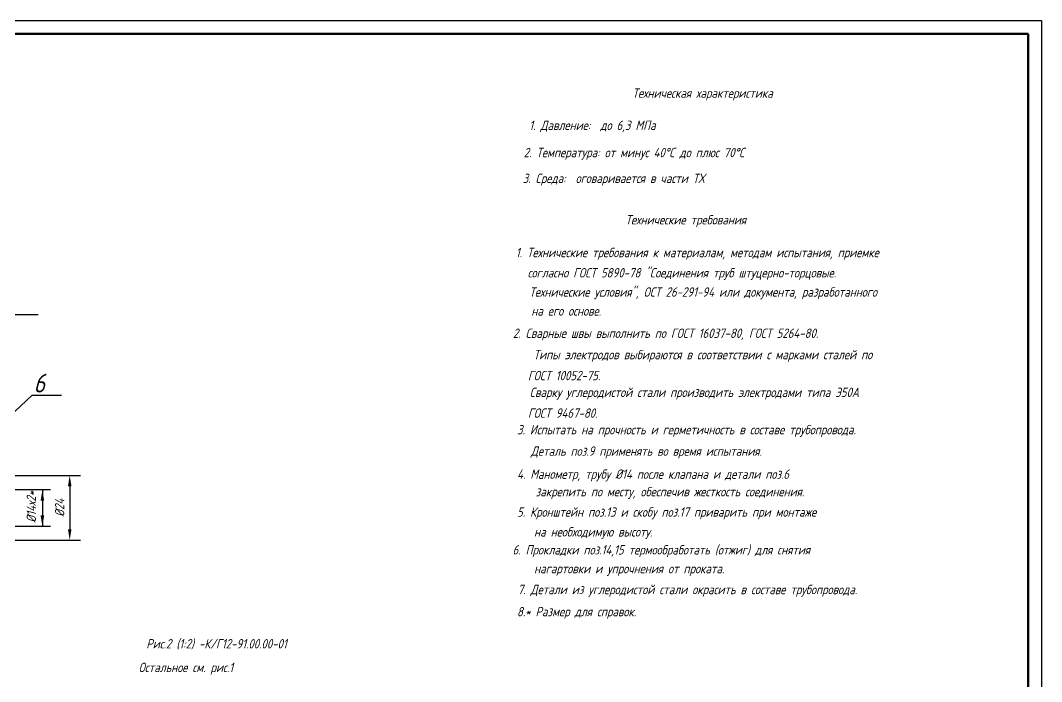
# Model space of a CAD drawing. Header units: inches. Extents: x 13568 to 14409, y 6060 to 6654.
# Drawn here: x 14029.2 to 14409.3, y 6408.4 to 6654.4 of the extents above; entities that cross this region are included whole.
import ezdxf

# ---------------------------------------------------------------- set-up
doc = ezdxf.new("R2010")
doc.units = ezdxf.units.IN
doc.header["$LTSCALE"] = 0.7
doc.header["$MEASUREMENT"] = 0
doc.styles.get("Standard").update_dxf_attribs({"font": 'romand.shx', "width": 0.8, "oblique": 15, "height": 3.5})
doc.dimstyles.get("Standard").update_dxf_attribs({"dimtxt": 3.5, "dimasz": 4, "dimexe": 4, "dimexo": 0, "dimgap": 2, "dimtad": 1, "dimdec": 0, "dimdsep": 46, "dimtxsty": 'Standard', "dimcen": 0.09, "dimadec": 0, "dimazin": 0, "dimtfac": 1, "dimtdec": 0, "dimtmove": 0, "dimatfit": 3, "dimfxl": 0.18, "dimtolj": 1, "dimtzin": 0, "dimlwd": 25, "dimlwe": 25, "dimarcsym": 0})

# ---------------------------------------------------------------- blocks, each defined once
blk = doc.blocks.new('*D4')
at = {"color": 0, "lineweight": 25, "transparency": 16777216}
for p, q in [((14007.41, 6485.05), (14051.51, 6485.05)), ((14047.51, 6481.05), (14047.51, 6465.05)), ((14007.2, 6461.05), (14051.51, 6461.05))]:
    blk.add_line(p, q, dxfattribs=at)
for points in [[(14046.85, 6481.05), (14048.18, 6481.05), (14047.51, 6485.05)], [(14046.85, 6465.05), (14048.18, 6465.05), (14047.51, 6461.05)]]:
    blk.add_solid(points, dxfattribs=at)
at = {"layer": 'DEFPOINTS', "color": 0, "lineweight": 25, "transparency": 16777216}
for p in [(14007.41, 6485.05), (14007.2, 6461.05), (14047.51, 6461.05)]:
    blk.add_point(p, dxfattribs=at)
at = {"color": 0, "lineweight": 25, "transparency": 16777216, "insert": (14043.76, 6473.05), "char_height": 3.5, "attachment_point": 5, "rotation": 90}
blk.add_mtext('\\A1;%%C24', dxfattribs=at)

msp = doc.modelspace()

# ---------------------------------------------------------------- linework, layer by layer
for p, q in [((13568.27, 6654.44), (14409.27, 6654.44)), ((14409.27, 6654.44), (14409.27, 6060.44)), ((14000.01, 6545.01), (14035.8, 6545.01))]:
    msp.add_line(p, q)
at = {"lineweight": 50}
for p, q in [((13588.27, 6649.44), (14404.27, 6649.44)), ((14404.27, 6649.44), (14404.27, 6065.44))]:
    msp.add_line(p, q, dxfattribs=at)
at = {"lineweight": 25}
for p, q in [((13998.12, 6481.76), (14033.55, 6514.97)), ((14033.55, 6514.97), (14044.43, 6514.97))]:
    msp.add_line(p, q, dxfattribs=at)
at = {"color": 0, "linetype": 'ByBlock'}
for p, q in [((14025.1, 6479.85), (14040.34, 6479.85)), ((14037.34, 6479.85), (14037.34, 6466.25)), ((14026.07, 6466.25), (14040.34, 6466.25))]:
    msp.add_line(p, q, dxfattribs=at)
for points in [[(14036.68, 6475.68), (14038.01, 6475.68), (14037.34, 6479.68)], [(14036.68, 6470.2), (14038.01, 6470.2), (14037.34, 6466.2)]]:
    msp.add_solid(points, dxfattribs=at)
at = {"layer": 'DEFPOINTS', "color": 0, "linetype": 'ByBlock'}
msp.add_point((14037.34, 6466.25), dxfattribs=at)

# ---------------------------------------------------------------- texts
at = {"linetype": 'Continuous', "lineweight": 25, "oblique": 15, "width": 0.8}
for s, p in [('на его основе.', (14219.34, 6544.56)), ('Остальное см. рис.1', (14073.18, 6411.9))]:
    msp.add_text(s, height=3.5, dxfattribs=at).set_placement(p)
at = {"lineweight": 25, "char_height": 3.5, "attachment_point": 1}
for s, insert, width in [('Техническая характеристика', (14256.97, 6629.14), 128.6102), ('1. Давление:  до 6,3 МПа ', (14218.55, 6617.15), 144.1261), ('2. Температура: от минус 40%%DС до плюс 70%%DС ', (14216.51, 6607.02), 173.4196), ('3. Среда:  оговаривается в части ТХ', (14216.14, 6597.42), 121.0246), ('Технические требования', (14254.39, 6582), 102.7909), ('1. Технические требования к материалам, методам испытания, приемке ', (14213.55, 6569.81), 177.1895), (' согласно ГОСТ 5890-78 "Соединения труб штуцерно-торцовые.', (14216.12, 6562.27), 228.4083), ('Технические условия", ОСТ 26-291-94 или документа, разработанного', (14218.61, 6555.11), 203.9525), ('2. Сварные швы выполнить по ГОСТ 16037-80, ГОСТ 5264-80.', (14212.5, 6539.77), 208.7798), ('Типы электродов выбираются в соответствии с марками сталей по', (14220.17, 6531.81), 196.4011), ('   ГОСТ 10052-75.', (14212.5, 6524.01), 208.7798), ('Сварку углеродистой стали производить электродами типа Э50А', (14218.74, 6517.78), 196.4011), ('   ГОСТ 9467-80.', (14212.5, 6510.05), 208.7798), ('3. Испытать на прочность и герметичность в составе трубопровода.', (14214.04, 6503.88), 200.573), ('Деталь поз.9 применять во время испытания.', (14219.17, 6495.9), 154.9499), ('4. Манометр, трубу %%C14 после клапана и детали поз.6', (14214.04, 6487.33), 212.0625), ('закрепить по месту, обеспечив жесткость соединения.', (14220.94, 6480.8), 178.2507), ('5. Кронштейн поз.13 и скобу поз.17 приварить при монтаже ', (14214.04, 6473.23), 212.0625), ('  на необходимую высоту.', (14216.65, 6465.85), 179.2446), (' 6. Прокладки поз.14,15 термообработать (отжиг) для снятия ', (14210.51, 6459.17), 184.8861), ('  нагартовки и упрочнения от проката.', (14216.65, 6452.16), 179.2446), ('7. Детали из углеродистой стали окрасить в составе трубопровода.', (14214.29, 6444.4), 194.1599), ('8.* Размер для справок.', (14213.99, 6436.16), 182.1899), ('Рис.2 (1:2) -К/Г12-91.00.00-01', (14076, 6424.2), 78.6431)]:
    msp.add_mtext(s, dxfattribs=dict(at, insert=insert, width=width))
at = {"lineweight": 35, "insert": (14030.34, 6522.96), "char_height": 7, "width": 25.8231, "attachment_point": 1}
msp.add_mtext(' 6', dxfattribs=at)
at = {"lineweight": 25, "insert": (14031.47, 6467.53), "char_height": 3.5, "width": 24.6578, "attachment_point": 1, "rotation": 90}
msp.add_mtext('%%C14х2*', dxfattribs=at)

# ---------------------------------------------------------------- dimensions: what is measured, and where the dimension line sits
at = {"lineweight": 25}
dim = msp.add_linear_dim(base=(14047.51, 6461.05), p1=(14007.41, 6485.05), p2=(14007.2, 6461.05), angle=90, text='%%C<>', dimstyle='Standard', dxfattribs=at)
dim.commit()
dim.dimension.update_dxf_attribs({"geometry": '*D4', "text_midpoint": (14043.76, 6473.05)})

doc.saveas('drawing.dxf')
